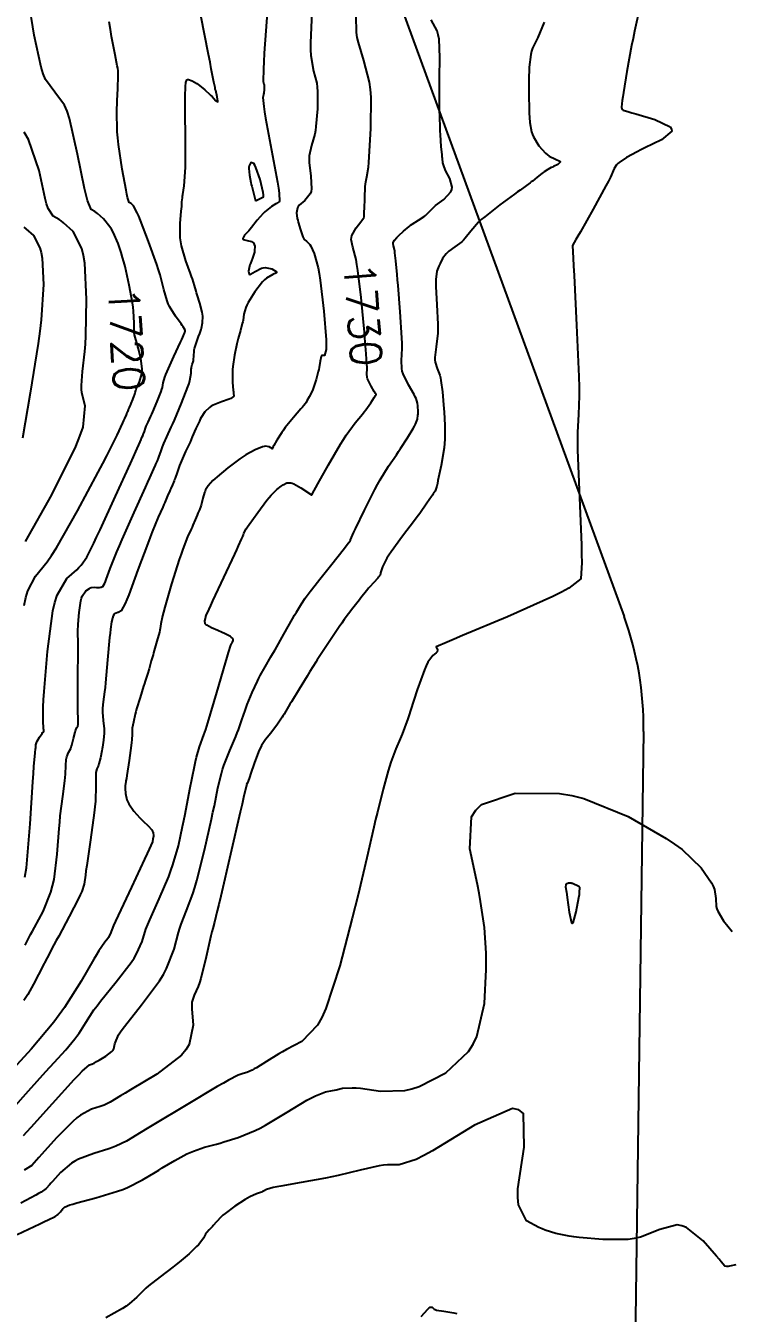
# Model space of a CAD drawing. Header units: metres. Extents: x 837117 to 838479, y 1189012 to 1191015.
# Drawn here: x 838092.2 to 838179.8, y 1190667.3 to 1190827.3 of the extents above; entities that cross this region are included whole.
import ezdxf

# ---------------------------------------------------------------- set-up
doc = ezdxf.new("R2010")
doc.units = ezdxf.units.M
doc.header["$LTSCALE"] = 0.3
for name, color, linetype in [('COTAS 10', 1, 'Continuous'), ('COTAS INT', 252, 'Continuous'), ('VIA1', 50, 'Continuous')]:
    doc.layers.add(name, color=color, linetype=linetype)
doc.styles.get("Standard").update_dxf_attribs({"font": 'simplex.shx'})

msp = doc.modelspace()

# ---------------------------------------------------------------- linework, layer by layer
at = {"layer": 'COTAS 10'}
for points in [[(838092, 1190755.25), (838092.21, 1190756.24), (838092.44, 1190757.09), (838093.4, 1190758.91), (838094.86, 1190760.67), (838095.4, 1190761.48), (838095.99, 1190762.43), (838098.62, 1190767.02), (838101.2, 1190771.8), (838101.77, 1190772.88), (838102.27, 1190773.84), (838103.55, 1190776.42), (838104.24, 1190777.95), (838104.38, 1190778.25), (838104.49, 1190778.5), (838104.69, 1190778.95), (838104.74, 1190779.06), (838104.75, 1190779.08), (838104.76, 1190779.11), (838104.79, 1190779.18), (838104.83, 1190779.26), (838104.84, 1190779.29), (838104.85, 1190779.32), (838104.89, 1190779.44), (838104.94, 1190779.58), (838104.96, 1190779.63), (838104.98, 1190779.68), (838105.07, 1190779.87), (838105.19, 1190780.14), (838105.23, 1190780.24), (838105.28, 1190780.35), (838105.48, 1190780.83), (838105.66, 1190781.3), (838105.7, 1190781.4), (838105.73, 1190781.49), (838105.76, 1190781.7), (838105.84, 1190781.98), (838105.9, 1190782.11), (838105.96, 1190782.27), (838106.31, 1190783.03), (838106.6, 1190784.04), (838106.63, 1190784.35), (838106.63, 1190784.67), (838106.47, 1190785.95), (838106.19, 1190787.13), (838106.12, 1190787.4), (838106.05, 1190787.64), (838105.84, 1190788.28), (838105.69, 1190788.89), (838105.67, 1190789.11), (838105.65, 1190789.35), (838105.64, 1190790.39), (838105.56, 1190791.82), (838105.51, 1190792.31), (838105.43, 1190792.84), (838105.04, 1190795.06), (838104.52, 1190797.36), (838104.37, 1190797.94), (838104.22, 1190798.49), (838104.02, 1190799.11), (838103.66, 1190800.23), (838103.03, 1190801.65), (838102.83, 1190801.99), (838102.63, 1190802.31), (838101.84, 1190803.28), (838101.09, 1190803.97), (838100.92, 1190804.1), (838100.76, 1190804.22), (838100.31, 1190804.46), (838099.84, 1190805.57), (838099.67, 1190806.24), (838099.48, 1190807.07), (838098.63, 1190811.34), (838097.61, 1190815.75), (838097.31, 1190816.65), (838097, 1190817.42), (838095.81, 1190819.05), (838094.65, 1190820.59), (838094.36, 1190821.29), (838094.09, 1190822.12), (838093.22, 1190826.11), (838092.52, 1190830.56)], [(838090.59, 1190692.77), (838092.54, 1190694.93), (838094.7, 1190697.34), (838095.7, 1190698.45), (838097.15, 1190700.05), (838098.27, 1190701.39), (838098.54, 1190701.75), (838098.81, 1190702.12), (838099.63, 1190703.42), (838100.66, 1190704.99), (838101.04, 1190705.52), (838101.48, 1190706.09), (838103.42, 1190708.49), (838105.27, 1190710.88), (838105.65, 1190711.44), (838105.96, 1190711.96), (838106.63, 1190713.48), (838107.12, 1190715.04), (838107.33, 1190715.6), (838107.58, 1190716.2), (838108.74, 1190718.8), (838109.94, 1190721.59), (838110.22, 1190722.32), (838110.46, 1190723.02), (838111.14, 1190725.37), (838111.67, 1190727.79), (838111.83, 1190728.54), (838111.98, 1190729.33), (838112.57, 1190732.44), (838113.13, 1190735.26), (838113.26, 1190735.87), (838113.39, 1190736.4), (838113.78, 1190737.67), (838114.32, 1190739.18), (838114.54, 1190739.86), (838114.78, 1190740.65), (838115.92, 1190744.45), (838117, 1190748.12), (838117.21, 1190748.82), (838117.37, 1190749.39), (838117.65, 1190750.31), (838117.67, 1190750.35), (838117.67, 1190750.37), (838117.68, 1190750.38), (838117.7, 1190750.41), (838117.73, 1190750.47), (838117.75, 1190750.5), (838117.77, 1190750.54), (838117.87, 1190750.71), (838117.94, 1190750.9), (838117.95, 1190750.95), (838117.95, 1190751), (838117.9, 1190751.16), (838117.71, 1190751.33), (838117.63, 1190751.38), (838117.52, 1190751.44), (838117.03, 1190751.69), (838116.4, 1190751.98), (838116.21, 1190752.06), (838116.02, 1190752.14), (838115.27, 1190752.46), (838114.66, 1190752.79), (838114.56, 1190752.88), (838114.48, 1190752.98), (838114.41, 1190753.34), (838114.5, 1190753.64), (838114.52, 1190753.7), (838114.53, 1190753.75), (838114.55, 1190753.83), (838114.56, 1190753.86), (838114.56, 1190753.88), (838114.57, 1190753.9), (838114.6, 1190754), (838114.96, 1190754.79), (838115.17, 1190755.25), (838115.43, 1190755.81), (838116.78, 1190758.71), (838118.14, 1190761.61), (838118.4, 1190762.18), (838118.62, 1190762.65), (838119, 1190763.49), (838119.07, 1190763.64), (838119.08, 1190763.68), (838119.1, 1190763.72), (838119.15, 1190763.83), (838119.19, 1190763.96), (838119.21, 1190764), (838119.22, 1190764.05), (838119.27, 1190764.24), (838119.56, 1190764.76), (838119.73, 1190765.02), (838119.93, 1190765.32), (838120.99, 1190766.8), (838122.14, 1190768.33), (838122.41, 1190768.66), (838122.66, 1190768.95), (838123.37, 1190769.67), (838123.91, 1190770.08), (838124.04, 1190770.17), (838124.17, 1190770.25), (838124.59, 1190770.49), (838125.1, 1190770.5), (838125.28, 1190770.44), (838125.48, 1190770.36), (838126.36, 1190769.87), (838127.67, 1190769), (838127.69, 1190768.99), (838127.69, 1190768.99), (838127.7, 1190768.98), (838128.02, 1190769.55), (838128.22, 1190769.91), (838128.47, 1190770.36), (838129.77, 1190772.71), (838131.26, 1190775.29), (838131.63, 1190775.88), (838131.99, 1190776.42), (838133.1, 1190777.93), (838134, 1190779.03), (838134.22, 1190779.31), (838134.42, 1190779.57), (838135.03, 1190780.44), (838135.44, 1190781.08), (838135.52, 1190781.2), (838135.58, 1190781.3), (838135.69, 1190781.46), (838135.59, 1190781.62), (838135.53, 1190781.72), (838135.46, 1190781.85), (838135.07, 1190782.51), (838134.69, 1190783.24), (838134.63, 1190783.41), (838134.58, 1190783.57), (838134.54, 1190784.03), (838134.58, 1190784.64), (838134.57, 1190784.89), (838134.56, 1190785.18), (838134.48, 1190786.5), (838134.3, 1190788.52), (838134.24, 1190789.25), (838134.16, 1190790.05), (838133.83, 1190793.53), (838133.43, 1190796.89), (838133.32, 1190797.61), (838133.21, 1190798.24), (838132.8, 1190799.77), (838132.61, 1190800.71), (838132.64, 1190800.97), (838132.7, 1190801.23), (838133.21, 1190802.18), (838133.22, 1190802.18), (838133.81, 1190802.94), (838133.93, 1190803.09), (838134.02, 1190803.21), (838134.18, 1190803.42), (838134.2, 1190803.46), (838134.21, 1190803.48), (838134.21, 1190803.5), (838134.22, 1190803.6), (838134.23, 1190804.02), (838134.23, 1190804.25), (838134.24, 1190804.52), (838134.28, 1190805.88), (838134.35, 1190807.29), (838134.38, 1190807.6), (838134.41, 1190807.87), (838134.55, 1190808.53), (838134.73, 1190809.7), (838134.78, 1190810.29), (838134.84, 1190811), (838135.06, 1190814.53), (838135.07, 1190818.43), (838134.99, 1190819.37), (838134.88, 1190820.26), (838134.19, 1190822.96), (838133.49, 1190825.22), (838133.36, 1190825.83), (838133.28, 1190826.43), (838133.22, 1190828.53)], [(838160.85, 1190720.33), (838160.09, 1190720.69), (838160, 1190720.71), (838159.91, 1190720.73), (838159.57, 1190720.73), (838159.31, 1190720.64), (838159.27, 1190720.6), (838159.24, 1190720.55), (838159.23, 1190720.31), (838159.33, 1190719.64), (838159.38, 1190719.33), (838159.43, 1190718.96), (838159.66, 1190717.14), (838159.96, 1190715.81), (838160.05, 1190715.75), (838160.15, 1190715.82), (838160.55, 1190717.17), (838160.88, 1190718.98), (838160.94, 1190719.33), (838160.97, 1190719.63), (838160.98, 1190720.16), (838160.85, 1190720.33)], [(838180.37, 1190673.33), (838179.56, 1190673.15), (838179.4, 1190673.12), (838179.26, 1190673.11), (838179, 1190673.15), (838178.54, 1190673.7), (838178.28, 1190674.01), (838177.96, 1190674.39), (838176.31, 1190676.32), (838174.25, 1190677.98), (838173.67, 1190678.18), (838173.09, 1190678.28), (838170.93, 1190677.72), (838168.51, 1190676.75), (838167.76, 1190676.59), (838166.98, 1190676.48), (838163.85, 1190676.46), (838160.92, 1190676.74), (838160.25, 1190676.82), (838159.65, 1190676.9), (838158, 1190677.2), (838156.7, 1190677.64), (838156.31, 1190677.8), (838155.92, 1190677.98), (838154.39, 1190678.8), (838153.38, 1190680.77), (838153.3, 1190681.68), (838153.31, 1190682.75), (838154.1, 1190687.93), (838153.99, 1190692.12), (838153.43, 1190692.58), (838152.65, 1190692.73), (838147.93, 1190690.69), (838142.71, 1190687.48), (838141.62, 1190686.89), (838140.68, 1190686.41), (838138.55, 1190685.77), (838137.12, 1190685.77), (838136.62, 1190685.71), (838136.07, 1190685.63), (838133.72, 1190685.1), (838130.98, 1190684.43), (838130.19, 1190684.26), (838129.39, 1190684.1), (838126.4, 1190683.55), (838123.86, 1190683.11), (838123.35, 1190683.01), (838122.93, 1190682.92), (838122.1, 1190682.68), (838121.73, 1190682.49), (838121.6, 1190682.43), (838121.46, 1190682.37), (838120.84, 1190682.16), (838120, 1190681.78), (838119.72, 1190681.62), (838119.42, 1190681.44), (838118.16, 1190680.6), (838116.95, 1190679.69), (838116.68, 1190679.48), (838116.45, 1190679.28), (838115.86, 1190678.67), (838115.48, 1190678.2), (838115.38, 1190678.09), (838115.28, 1190677.99), (838114.97, 1190677.67), (838114.67, 1190677.35), (838114.59, 1190677.24), (838114.51, 1190677.13), (838114.24, 1190676.64), (838113.8, 1190676.01), (838113.62, 1190675.8), (838113.41, 1190675.59), (838112.46, 1190674.69), (838111.23, 1190673.65), (838110.85, 1190673.35), (838110.46, 1190673.03), (838108.9, 1190671.84), (838107.43, 1190670.7), (838107.1, 1190670.41), (838106.8, 1190670.15), (838105.98, 1190669.31), (838105.02, 1190668.46), (838104.64, 1190668.19), (838104.19, 1190667.9), (838102.14, 1190666.73)]]:
    msp.add_lwpolyline(points, dxfattribs=at)
at = {"layer": 'COTAS INT'}
for points in [[(838168.49, 1190829.77), (838167.78, 1190826.59), (838167.6, 1190825.71), (838167.42, 1190824.82), (838166.85, 1190821.61), (838166.42, 1190818.97), (838166.33, 1190818.44), (838166.27, 1190818), (838166.16, 1190817.18), (838166.19, 1190816.97), (838166.21, 1190816.93), (838166.24, 1190816.89), (838166.37, 1190816.79), (838167.07, 1190816.57), (838167.46, 1190816.46), (838167.93, 1190816.32), (838170.32, 1190815.62), (838172.23, 1190814.72), (838172.39, 1190814.45), (838172.4, 1190814.17), (838171.12, 1190813.12), (838169.06, 1190812.1), (838168.57, 1190811.86), (838168.12, 1190811.62), (838166.78, 1190810.9), (838165.88, 1190810.31), (838165.7, 1190810.16), (838165.55, 1190810.01), (838165.26, 1190809.53), (838164.81, 1190808.49), (838164.55, 1190807.99), (838164.24, 1190807.4), (838162.64, 1190804.51), (838161.06, 1190801.69), (838160.75, 1190801.15), (838160.51, 1190800.71), (838160.1, 1190799.96), (838160.17, 1190798.4), (838160.22, 1190797.44), (838160.28, 1190796.25), (838160.6, 1190790.06), (838160.88, 1190783.69), (838160.92, 1190782.39), (838160.93, 1190781.29), (838160.82, 1190778.98), (838160.7, 1190776.78), (838160.7, 1190775.75), (838160.72, 1190774.54), (838160.95, 1190768.64), (838161.19, 1190762.78), (838161.21, 1190761.59), (838161.23, 1190760.6), (838161.13, 1190758.58), (838159.61, 1190757.39), (838158.72, 1190756.91), (838157.63, 1190756.36), (838152.01, 1190753.86), (838146.43, 1190751.51), (838145.37, 1190751.06), (838144.51, 1190750.69), (838143.16, 1190750.11), (838143.17, 1190750.1), (838143.17, 1190750.09), (838143.17, 1190750.09), (838143.17, 1190750.07), (838143.2, 1190750.01), (838143.21, 1190749.98), (838143.23, 1190749.94), (838143.31, 1190749.76), (838143.29, 1190749.51), (838143.24, 1190749.44), (838143.17, 1190749.36), (838142.75, 1190749.05), (838142.12, 1190748.19), (838141.92, 1190747.77), (838141.7, 1190747.26), (838140.81, 1190744.77), (838139.97, 1190742.2), (838139.79, 1190741.66), (838139.63, 1190741.18), (838139.24, 1190740.06), (838138.93, 1190739.26), (838138.82, 1190738.98), (838138.69, 1190738.68), (838138.16, 1190737.42), (838137.54, 1190735.79), (838137.37, 1190735.26), (838137.19, 1190734.7), (838136.56, 1190732.41), (838135.86, 1190729.57), (838135.64, 1190728.67), (838135.42, 1190727.72), (838134.54, 1190723.88), (838133.46, 1190719.28), (838133.11, 1190717.86), (838132.73, 1190716.38), (838131.2, 1190710.46), (838129.45, 1190705.16), (838128.94, 1190704.06), (838128.43, 1190703.12), (838126.48, 1190701.06), (838124.58, 1190700.07), (838124.09, 1190699.8), (838123.63, 1190699.53), (838122.08, 1190698.59), (838120.84, 1190697.82), (838120.56, 1190697.66), (838120.31, 1190697.52), (838119.63, 1190697.22), (838119.17, 1190697.08), (838119.06, 1190697.04), (838118.94, 1190697.01), (838118.56, 1190696.9), (838117.36, 1190696.28), (838116.73, 1190695.91), (838115.96, 1190695.47), (838112.11, 1190693.18), (838108.11, 1190690.78), (838107.26, 1190690.26), (838106.5, 1190689.81), (838104.69, 1190688.71), (838103.38, 1190688.06), (838102.96, 1190687.89), (838102.51, 1190687.72), (838100.63, 1190687.16), (838098.75, 1190686.47), (838098.29, 1190686.22), (838097.85, 1190685.96), (838096.5, 1190684.79), (838095.51, 1190683.69), (838095.3, 1190683.46), (838095.12, 1190683.26), (838094.71, 1190682.79), (838094.1, 1190682.36), (838093.79, 1190682.18), (838093.43, 1190681.98), (838091.59, 1190681)], [(838122.19, 1190829.42), (838121.81, 1190823.88), (838121.74, 1190822.79), (838121.7, 1190821.91), (838121.69, 1190820.35), (838121.77, 1190820.03), (838121.78, 1190819.93), (838121.79, 1190819.81), (838121.79, 1190819.35), (838121.75, 1190818.89), (838121.73, 1190818.78), (838121.72, 1190818.68), (838121.64, 1190818.38), (838121.74, 1190817.23), (838121.85, 1190816.58), (838121.98, 1190815.8), (838122.72, 1190811.81), (838123.44, 1190807.86), (838123.57, 1190807.09), (838123.66, 1190806.47), (838123.71, 1190805.43), (838123.46, 1190805.27), (838123.36, 1190805.21), (838123.24, 1190805.15), (838122.72, 1190804.83), (838122.07, 1190804.34), (838121.88, 1190804.17), (838121.68, 1190803.97), (838120.94, 1190803.11), (838120.23, 1190802.23), (838120.05, 1190802.02), (838119.89, 1190801.82), (838119.37, 1190801.25), (838119.13, 1190800.85), (838119.15, 1190800.78), (838119.2, 1190800.71), (838119.67, 1190800.59), (838120.24, 1190800.46), (838120.35, 1190800.39), (838120.45, 1190800.3), (838120.63, 1190799.88), (838120.61, 1190799.33), (838120.59, 1190799.17), (838120.55, 1190799.01), (838120.33, 1190798.39), (838120.08, 1190797.75), (838120.02, 1190797.58), (838119.98, 1190797.41), (838119.85, 1190796.79), (838119.93, 1190796.41), (838120.01, 1190796.39), (838120.11, 1190796.4), (838120.68, 1190796.75), (838121.45, 1190797.16), (838121.67, 1190797.21), (838121.9, 1190797.23), (838122.75, 1190797.06), (838123.3, 1190796.75), (838123.34, 1190796.67), (838123.33, 1190796.6), (838122.89, 1190796.38), (838122.07, 1190795.94), (838121.83, 1190795.72), (838121.58, 1190795.47), (838120.62, 1190794.23), (838119.8, 1190792.89), (838119.64, 1190792.57), (838119.51, 1190792.28), (838119.27, 1190791.44), (838119.17, 1190790.71), (838119.13, 1190790.49), (838119.08, 1190790.27), (838118.86, 1190789.42), (838118.58, 1190788.41), (838118.5, 1190788.09), (838118.42, 1190787.75), (838118.13, 1190786.37), (838117.9, 1190784.94), (838117.87, 1190784.56), (838117.85, 1190784.2), (838117.87, 1190782.97), (838117.96, 1190782), (838117.97, 1190781.8), (838117.99, 1190781.63), (838118.02, 1190781.26), (838117.79, 1190781.05), (838117.65, 1190780.98), (838117.46, 1190780.9), (838116.51, 1190780.56), (838115.47, 1190780.14), (838115.23, 1190780.01), (838115.01, 1190779.87), (838114.42, 1190779.3), (838113.98, 1190778.61), (838113.86, 1190778.39), (838113.75, 1190778.16), (838113.32, 1190777.24), (838112.87, 1190776.19), (838112.73, 1190775.88), (838112.59, 1190775.56), (838112.04, 1190774.37), (838111.52, 1190773.21), (838111.4, 1190772.92), (838111.29, 1190772.65), (838110.97, 1190771.77), (838110.73, 1190771.06), (838110.67, 1190770.89), (838110.61, 1190770.73), (838110.41, 1190770.24), (838110.19, 1190769.79), (838110.13, 1190769.64), (838110.06, 1190769.49), (838109.81, 1190768.86), (838109.46, 1190768.05), (838109.34, 1190767.78), (838109.21, 1190767.48), (838108.65, 1190766.24), (838107.88, 1190764.4), (838107.62, 1190763.72), (838107.33, 1190762.97), (838106.12, 1190759.67), (838104.97, 1190756.59), (838104.73, 1190755.99), (838104.52, 1190755.49), (838104.02, 1190754.59), (838103.75, 1190754.43), (838103.68, 1190754.39), (838103.62, 1190754.37), (838103.41, 1190754.31), (838103.24, 1190754.25), (838103.2, 1190754.21), (838103.17, 1190754.17), (838103.05, 1190753.95), (838102.96, 1190753.68), (838102.93, 1190753.6), (838102.91, 1190753.51), (838102.82, 1190753.21), (838102.71, 1190752.29), (838102.66, 1190751.82), (838102.6, 1190751.26), (838102.35, 1190748.49), (838102.09, 1190745.64), (838102.03, 1190745.04), (838101.98, 1190744.51), (838101.81, 1190743.28), (838101.72, 1190742.5), (838101.72, 1190742.26), (838101.73, 1190742), (838101.82, 1190740.98), (838101.92, 1190739.93), (838101.93, 1190739.66), (838101.93, 1190739.4), (838101.86, 1190738.5), (838101.72, 1190737.66), (838101.68, 1190737.42), (838101.63, 1190737.18), (838101.45, 1190736.32), (838101.27, 1190735.59), (838101.22, 1190735.43), (838101.17, 1190735.29), (838101.01, 1190734.94), (838100.91, 1190734.48), (838100.89, 1190734.27), (838100.88, 1190734.02), (838100.91, 1190732.83), (838100.84, 1190730.93), (838100.78, 1190730.24), (838100.7, 1190729.48), (838100.24, 1190726.12), (838099.76, 1190722.95), (838099.66, 1190722.3), (838099.59, 1190721.76), (838099.45, 1190720.62), (838099.14, 1190719.71), (838098.96, 1190719.3), (838098.74, 1190718.83), (838097.57, 1190716.59), (838096.28, 1190714.18), (838095.97, 1190713.61), (838095.68, 1190713.07), (838094.83, 1190711.46), (838094.14, 1190710.14), (838093.96, 1190709.78), (838093.78, 1190709.42), (838093.17, 1190708.18), (838092.46, 1190706.92), (838092.21, 1190706.55), (838091.94, 1190706.18)], [(838127.7, 1190828.97), (838127.54, 1190825.15), (838127.55, 1190824.31), (838127.59, 1190823.57), (838127.94, 1190821.66), (838128.33, 1190820.14), (838128.39, 1190819.65), (838128.43, 1190819.12), (838128.43, 1190816.94), (838128.23, 1190814.78), (838128.16, 1190814.27), (838128.07, 1190813.8), (838127.69, 1190812.39), (838127.4, 1190811.1), (838127.38, 1190810.7), (838127.38, 1190810.28), (838127.57, 1190808.6), (838127.68, 1190807.04), (838127.62, 1190806.69), (838127.52, 1190806.38), (838126.86, 1190805.57), (838126.15, 1190804.99), (838126.02, 1190804.82), (838125.92, 1190804.66), (838125.8, 1190804.05), (838125.91, 1190803.34), (838125.96, 1190803.11), (838126.02, 1190802.87), (838126.29, 1190801.91), (838126.59, 1190801.05), (838126.68, 1190800.88), (838126.76, 1190800.74), (838127.04, 1190800.5), (838127.36, 1190800.23), (838127.46, 1190800.09), (838127.57, 1190799.91), (838128.02, 1190799), (838128.5, 1190797.22), (838128.63, 1190796.5), (838128.76, 1190795.67), (838129.21, 1190791.84), (838129.49, 1190788.27), (838129.51, 1190787.6), (838129.51, 1190787.07), (838129.29, 1190786.33), (838128.98, 1190786.33), (838128.91, 1190786.26), (838128.86, 1190786.17), (838128.74, 1190785.61), (838128.63, 1190784.81), (838128.58, 1190784.56), (838128.52, 1190784.31), (838128.25, 1190783.31), (838127.92, 1190782.33), (838127.83, 1190782.09), (838127.74, 1190781.86), (838127.39, 1190781.16), (838127.09, 1190780.66), (838127.04, 1190780.56), (838126.99, 1190780.48), (838126.92, 1190780.35), (838126.68, 1190780.07), (838126.54, 1190779.9), (838126.36, 1190779.69), (838125.44, 1190778.6), (838124.42, 1190777.35), (838124.19, 1190777.04), (838123.98, 1190776.74), (838123.38, 1190775.8), (838123, 1190775.12), (838122.93, 1190774.99), (838122.87, 1190774.89), (838122.78, 1190774.72), (838122.72, 1190774.76), (838122.69, 1190774.79), (838122.64, 1190774.82), (838122.41, 1190774.97), (838121.96, 1190775.03), (838121.78, 1190775), (838121.58, 1190774.95), (838120.67, 1190774.6), (838119.5, 1190773.96), (838119.14, 1190773.73), (838118.77, 1190773.47), (838117.28, 1190772.35), (838115.94, 1190771.24), (838115.65, 1190770.98), (838115.41, 1190770.76), (838114.83, 1190770.13), (838114.52, 1190769.61), (838114.45, 1190769.45), (838114.38, 1190769.27), (838114.18, 1190768.57), (838114, 1190767.89), (838113.96, 1190767.73), (838113.91, 1190767.58), (838113.75, 1190767.13), (838113.57, 1190766.72), (838113.52, 1190766.59), (838113.46, 1190766.46), (838113.24, 1190765.9), (838112.94, 1190765.21), (838112.84, 1190764.99), (838112.74, 1190764.75), (838112.29, 1190763.78), (838111.68, 1190762.23), (838111.47, 1190761.63), (838111.25, 1190760.96), (838110.3, 1190757.93), (838109.45, 1190755.03), (838109.28, 1190754.44), (838109.16, 1190753.95), (838108.96, 1190752.96), (838108.89, 1190752.41), (838108.85, 1190752.19), (838108.79, 1190751.95), (838108.48, 1190750.82), (838108.14, 1190749.65), (838108.06, 1190749.38), (838107.99, 1190749.12), (838107.78, 1190748.36), (838107.61, 1190747.73), (838107.56, 1190747.55), (838107.51, 1190747.37), (838107.3, 1190746.7), (838107.02, 1190745.85), (838106.93, 1190745.55), (838106.83, 1190745.23), (838106.39, 1190743.83), (838105.96, 1190742.4), (838105.87, 1190742.05), (838105.78, 1190741.73), (838105.55, 1190740.74), (838105.42, 1190740), (838105.4, 1190739.83), (838105.39, 1190739.68), (838105.39, 1190739.26), (838105.36, 1190738.57), (838105.32, 1190738.24), (838105.28, 1190737.85), (838105.01, 1190735.97), (838104.73, 1190734.13), (838104.68, 1190733.77), (838104.63, 1190733.48), (838104.56, 1190733), (838104.55, 1190732.95), (838104.54, 1190732.93), (838104.53, 1190732.91), (838104.53, 1190732.75), (838104.53, 1190732.65), (838104.54, 1190732.53), (838104.57, 1190731.9), (838104.75, 1190731.09), (838104.85, 1190730.85), (838104.98, 1190730.61), (838105.62, 1190729.71), (838106.37, 1190728.86), (838106.57, 1190728.66), (838106.76, 1190728.46), (838107.39, 1190727.87), (838107.86, 1190727.37), (838107.94, 1190727.23), (838108, 1190727.09), (838108.05, 1190726.6), (838107.97, 1190726.2), (838107.96, 1190726.11), (838107.94, 1190726.04), (838107.91, 1190725.88), (838107.5, 1190724.97), (838107.25, 1190724.42), (838106.93, 1190723.75), (838105.3, 1190720.26), (838103.66, 1190716.73), (838103.34, 1190716.04), (838103.09, 1190715.47), (838102.65, 1190714.42), (838102.51, 1190714.11), (838102.45, 1190714.01), (838102.37, 1190713.89), (838101.99, 1190713.41), (838101.27, 1190712.33), (838100.97, 1190711.85), (838100.64, 1190711.29), (838099.07, 1190708.57), (838097.01, 1190705.31), (838096.35, 1190704.39), (838095.66, 1190703.48), (838092.86, 1190700.13), (838089.32, 1190696.21)], [(838091.9, 1190689.38), (838092.33, 1190689.85), (838092.84, 1190690.43), (838095.51, 1190693.39), (838098.22, 1190696.35), (838098.76, 1190696.92), (838099.21, 1190697.38), (838100.09, 1190698.16), (838100.36, 1190698.24), (838100.42, 1190698.26), (838100.49, 1190698.29), (838100.67, 1190698.38), (838100.99, 1190698.57), (838101.14, 1190698.66), (838101.31, 1190698.76), (838102.12, 1190699.25), (838102.89, 1190699.84), (838103.03, 1190700.01), (838103.14, 1190700.17), (838103.26, 1190700.77), (838103.71, 1190701.89), (838104.03, 1190702.38), (838104.43, 1190702.94), (838106.56, 1190705.63), (838108.81, 1190708.63), (838109.28, 1190709.39), (838109.68, 1190710.13), (838110.61, 1190712.54), (838111.15, 1190714.62), (838111.32, 1190715.16), (838111.49, 1190715.67), (838112.17, 1190717.35), (838112.95, 1190719.44), (838113.19, 1190720.22), (838113.43, 1190721.07), (838114.38, 1190724.86), (838115.25, 1190728.68), (838115.44, 1190729.55), (838115.61, 1190730.35), (838116.06, 1190732.59), (838116.48, 1190734.36), (838116.63, 1190734.86), (838116.8, 1190735.36), (838117.55, 1190737.24), (838118.29, 1190738.99), (838118.46, 1190739.41), (838118.62, 1190739.81), (838119.04, 1190741.05), (838119.42, 1190742.22), (838119.55, 1190742.58), (838119.69, 1190742.95), (838120.29, 1190744.42), (838120.95, 1190745.86), (838121.13, 1190746.22), (838121.3, 1190746.56), (838121.92, 1190747.64), (838122.64, 1190748.85), (838122.88, 1190749.27), (838123.14, 1190749.73), (838124.24, 1190751.69), (838125.31, 1190753.6), (838125.56, 1190754.03), (838125.79, 1190754.42), (838126.43, 1190755.47), (838126.9, 1190756.16), (838127.02, 1190756.33), (838127.13, 1190756.49), (838127.51, 1190757), (838128.13, 1190757.78), (838128.4, 1190758.13), (838128.71, 1190758.52), (838130.19, 1190760.39), (838131.61, 1190762.18), (838131.89, 1190762.53), (838132.11, 1190762.81), (838132.49, 1190763.28), (838132.52, 1190763.32), (838132.52, 1190763.33), (838132.52, 1190763.34), (838132.52, 1190763.39), (838132.78, 1190763.98), (838132.94, 1190764.34), (838133.15, 1190764.78), (838134.24, 1190767.08), (838135.53, 1190769.66), (838135.87, 1190770.28), (838136.19, 1190770.85), (838137.25, 1190772.57), (838138.22, 1190773.99), (838138.47, 1190774.37), (838138.73, 1190774.75), (838139.6, 1190776.1), (838140.31, 1190777.25), (838140.45, 1190777.52), (838140.57, 1190777.76), (838140.82, 1190778.42), (838140.89, 1190778.89), (838140.9, 1190779.01), (838140.91, 1190779.12), (838140.91, 1190779.5), (838140.89, 1190779.85), (838140.88, 1190779.94), (838140.88, 1190780.04), (838140.85, 1190780.39), (838140.66, 1190780.95), (838140.55, 1190781.18), (838140.41, 1190781.45), (838139.72, 1190782.68), (838139.06, 1190784.02), (838138.95, 1190784.35), (838138.87, 1190784.68), (838138.85, 1190785.7), (838138.93, 1190787.19), (838138.92, 1190787.8), (838138.9, 1190788.49), (838138.69, 1190791.72), (838138.43, 1190795), (838138.37, 1190795.73), (838138.31, 1190796.38), (838138.16, 1190798.07), (838138.04, 1190799.07), (838138.01, 1190799.29), (838137.97, 1190799.48), (838137.85, 1190799.93), (838137.8, 1190800.21), (838137.81, 1190800.29), (838137.82, 1190800.37), (838137.98, 1190800.65), (838138.28, 1190800.99), (838138.4, 1190801.11), (838138.52, 1190801.23), (838139.1, 1190801.76), (838139.78, 1190802.33), (838139.98, 1190802.49), (838140.19, 1190802.63), (838140.98, 1190803.14), (838141.68, 1190803.6), (838141.83, 1190803.71), (838141.96, 1190803.82), (838142.29, 1190804.17), (838142.69, 1190804.59), (838142.88, 1190804.75), (838143.09, 1190804.93), (838144.12, 1190805.71), (838144.98, 1190806.65), (838145.09, 1190806.93), (838145.14, 1190807.21), (838144.86, 1190808.31), (838144.33, 1190809.31), (838144.22, 1190809.54), (838144.14, 1190809.74), (838143.98, 1190810.26), (838143.92, 1190810.8), (838143.91, 1190811.01), (838143.88, 1190811.25), (838143.79, 1190812.3), (838143.69, 1190813.75), (838143.67, 1190814.23), (838143.64, 1190814.75), (838143.57, 1190816.93), (838143.55, 1190819.37), (838143.55, 1190820.06), (838143.56, 1190820.76), (838143.62, 1190823.32), (838143.51, 1190825.62), (838143.4, 1190826.15), (838143.27, 1190826.64), (838142.52, 1190828)], [(838156.56, 1190827.72), (838155.76, 1190825.82), (838155.12, 1190824.51), (838154.99, 1190824.12), (838154.89, 1190823.72), (838154.69, 1190822.13), (838154.65, 1190820.54), (838154.64, 1190820.13), (838154.64, 1190819.73), (838154.65, 1190818.4), (838154.69, 1190817.16), (838154.7, 1190816.82), (838154.71, 1190816.48), (838154.77, 1190815.28), (838154.99, 1190814.11), (838155.1, 1190813.79), (838155.24, 1190813.48), (838155.92, 1190812.37), (838156.75, 1190811.45), (838156.97, 1190811.25), (838157.19, 1190811.08), (838157.98, 1190810.69), (838158.49, 1190810.46), (838158.54, 1190810.39), (838158.55, 1190810.32), (838158.25, 1190810.06), (838157.72, 1190809.8), (838157.58, 1190809.73), (838157.45, 1190809.66), (838157.01, 1190809.42), (838156.56, 1190809.13), (838156.42, 1190809.03), (838156.28, 1190808.92), (838155.7, 1190808.46), (838155.12, 1190807.99), (838154.97, 1190807.87), (838154.83, 1190807.76), (838154.37, 1190807.42), (838153.6, 1190806.87), (838153.27, 1190806.63), (838152.88, 1190806.35), (838151.05, 1190805.02), (838149.18, 1190803.56), (838148.76, 1190803.2), (838148.4, 1190802.86), (838147.45, 1190801.76), (838146.76, 1190800.87), (838146.55, 1190800.65), (838146.33, 1190800.45), (838145.49, 1190799.83), (838144.71, 1190799.28), (838144.54, 1190799.12), (838144.38, 1190798.96), (838143.94, 1190798.36), (838143.63, 1190797.74), (838143.56, 1190797.57), (838143.48, 1190797.4), (838143.25, 1190796.78), (838143.12, 1190795.77), (838143.11, 1190795.35), (838143.12, 1190794.87), (838143.24, 1190792.62), (838143.36, 1190790.21), (838143.35, 1190789.62), (838143.34, 1190789.07), (838143.15, 1190787.37), (838143, 1190786.06), (838143, 1190785.76), (838143.03, 1190785.48), (838143.28, 1190784.68), (838143.61, 1190783.85), (838143.69, 1190783.55), (838143.75, 1190783.22), (838143.93, 1190781.8), (838144.06, 1190780.18), (838144.09, 1190779.73), (838144.13, 1190779.29), (838144.23, 1190777.67), (838144.23, 1190775.93), (838144.19, 1190775.39), (838144.13, 1190774.84), (838143.78, 1190772.66), (838143.38, 1190770.77), (838143.3, 1190770.39), (838143.22, 1190770.08), (838143.03, 1190769.47), (838142.8, 1190769.12), (838142.7, 1190768.97), (838142.58, 1190768.79), (838141.99, 1190767.95), (838141.11, 1190766.7), (838140.79, 1190766.28), (838140.45, 1190765.81), (838138.96, 1190763.85), (838137.56, 1190761.93), (838137.27, 1190761.5), (838137.03, 1190761.11), (838136.49, 1190760.06), (838136.29, 1190759.42), (838136.25, 1190759.3), (838136.22, 1190759.2), (838136.18, 1190759.01), (838136.07, 1190758.85), (838136, 1190758.76), (838135.91, 1190758.66), (838135.42, 1190758.12), (838134.89, 1190757.52), (838134.76, 1190757.39), (838134.65, 1190757.26), (838134.34, 1190756.88), (838133.95, 1190756.39), (838133.8, 1190756.2), (838133.62, 1190755.97), (838132.79, 1190754.92), (838131.74, 1190753.51), (838131.42, 1190753.06), (838131.09, 1190752.58), (838129.77, 1190750.63), (838128.62, 1190748.87), (838128.39, 1190748.51), (838128.2, 1190748.22), (838127.82, 1190747.61), (838127.48, 1190747.05), (838127.32, 1190746.77), (838127.12, 1190746.45), (838126.14, 1190744.87), (838125.17, 1190743.29), (838124.97, 1190742.97), (838124.81, 1190742.7), (838124.5, 1190742.14), (838124.27, 1190741.75), (838124.17, 1190741.58), (838124.04, 1190741.39), (838123.43, 1190740.5), (838122.76, 1190739.57), (838122.59, 1190739.35), (838122.43, 1190739.15), (838121.94, 1190738.58), (838121.46, 1190737.87), (838121.32, 1190737.58), (838121.18, 1190737.26), (838120.61, 1190735.75), (838120.11, 1190734.3), (838120.01, 1190734), (838119.92, 1190733.75), (838119.71, 1190733.21), (838119.62, 1190733), (838119.61, 1190732.95), (838119.59, 1190732.9), (838119.55, 1190732.75), (838119.24, 1190731.38), (838119.05, 1190730.56), (838118.82, 1190729.56), (838117.61, 1190724.34), (838116.4, 1190719.12), (838116.16, 1190718.11), (838115.96, 1190717.29), (838115.61, 1190715.89), (838115.4, 1190715.13), (838115.3, 1190714.71), (838115.18, 1190714.2), (838114.59, 1190711.59), (838113.92, 1190708.92), (838113.76, 1190708.36), (838113.6, 1190707.89), (838113.11, 1190706.84), (838112.83, 1190705.95), (838112.8, 1190705.57), (838112.8, 1190705.14), (838112.99, 1190703.09), (838112.5, 1190700.69), (838112.07, 1190700.03), (838111.52, 1190699.37), (838108.46, 1190697.02), (838105.21, 1190695.07), (838104.53, 1190694.66), (838103.95, 1190694.31), (838102.68, 1190693.55), (838101.94, 1190693.17), (838101.69, 1190693.07), (838101.43, 1190692.98), (838100.36, 1190692.66), (838098.98, 1190691.92), (838098.52, 1190691.57), (838098.03, 1190691.15), (838096.01, 1190689.09), (838094.18, 1190687.06), (838093.81, 1190686.65), (838093.51, 1190686.32), (838092.94, 1190685.67), (838091.98, 1190685.09)], [(838092.09, 1190721.49), (838092.26, 1190722.67), (838092.74, 1190728.12), (838093.07, 1190733.34), (838093.14, 1190734.38), (838093.2, 1190735.25), (838093.34, 1190736.94), (838093.41, 1190737.43), (838093.42, 1190737.54), (838093.43, 1190737.64), (838093.44, 1190737.92), (838093.51, 1190738.19), (838093.55, 1190738.29), (838093.61, 1190738.41), (838093.91, 1190738.9), (838094.22, 1190739.36), (838094.28, 1190739.45), (838094.33, 1190739.52), (838094.42, 1190739.64), (838094.42, 1190739.83), (838094.41, 1190739.94), (838094.4, 1190740.08), (838094.34, 1190740.79), (838094.36, 1190742.67), (838094.41, 1190743.54), (838094.48, 1190744.57), (838094.87, 1190749.55), (838095.54, 1190754.58), (838095.79, 1190755.64), (838096.07, 1190756.54), (838097.29, 1190758.6), (838098.52, 1190759.67), (838098.8, 1190759.96), (838099.06, 1190760.25), (838099.76, 1190761.24), (838100.63, 1190763), (838100.99, 1190763.76), (838101.41, 1190764.65), (838103.34, 1190768.84), (838105.19, 1190772.91), (838105.55, 1190773.71), (838105.85, 1190774.37), (838106.4, 1190775.59), (838106.51, 1190775.87), (838106.54, 1190775.93), (838106.57, 1190776), (838106.66, 1190776.2), (838106.76, 1190776.42), (838106.78, 1190776.49), (838106.81, 1190776.56), (838106.92, 1190776.88), (838107.06, 1190777.27), (838107.11, 1190777.39), (838107.16, 1190777.52), (838107.39, 1190778.04), (838107.72, 1190778.77), (838107.83, 1190779.03), (838107.96, 1190779.32), (838108.5, 1190780.61), (838108.99, 1190781.85), (838109.08, 1190782.11), (838109.15, 1190782.35), (838109.25, 1190782.91), (838109.44, 1190783.61), (838109.57, 1190783.94), (838109.73, 1190784.32), (838110.57, 1190786.18), (838111.42, 1190787.98), (838111.58, 1190788.32), (838111.71, 1190788.6), (838111.91, 1190789.07), (838111.92, 1190789.1), (838111.92, 1190789.11), (838111.92, 1190789.12), (838111.93, 1190789.16), (838111.94, 1190789.2), (838111.95, 1190789.21), (838111.95, 1190789.22), (838111.96, 1190789.24), (838111.97, 1190789.26), (838111.97, 1190789.27), (838111.97, 1190789.28), (838111.98, 1190789.32), (838111.98, 1190789.38), (838111.97, 1190789.4), (838111.97, 1190789.43), (838111.93, 1190789.55), (838111.73, 1190789.88), (838111.62, 1190790.04), (838111.48, 1190790.24), (838110.79, 1190791.19), (838110.05, 1190792.4), (838109.89, 1190792.75), (838109.73, 1190793.12), (838109.33, 1190794.52), (838108.86, 1190796.33), (838108.67, 1190796.95), (838108.45, 1190797.62), (838107.45, 1190800.47), (838106.44, 1190803.09), (838106.23, 1190803.61), (838106.04, 1190804.05), (838105.57, 1190804.9), (838105.31, 1190805.14), (838105.26, 1190805.18), (838105.2, 1190805.22), (838105.05, 1190805.31), (838104.83, 1190805.96), (838104.74, 1190806.37), (838104.64, 1190806.87), (838104.14, 1190809.47), (838103.69, 1190812.54), (838103.61, 1190813.34), (838103.55, 1190814.12), (838103.5, 1190816.74), (838103.59, 1190818.87), (838103.61, 1190819.33), (838103.62, 1190819.75), (838103.68, 1190820.82), (838103.65, 1190821.7), (838103.61, 1190822), (838103.56, 1190822.32), (838103.28, 1190823.69), (838102.85, 1190825.93), (838102.71, 1190826.8), (838102.56, 1190827.77)], [(838092.1, 1190713.03), (838092.79, 1190714.35), (838093.03, 1190714.78), (838093.28, 1190715.25), (838094.33, 1190717.22), (838095.32, 1190719.64), (838095.52, 1190720.4), (838095.7, 1190721.19), (838096.09, 1190724.37), (838096.33, 1190727.55), (838096.4, 1190728.34), (838096.48, 1190729.1), (838096.79, 1190731.53), (838097.05, 1190733.45), (838097.1, 1190733.89), (838097.14, 1190734.28), (838097.17, 1190735.37), (838097.2, 1190736.12), (838097.23, 1190736.29), (838097.27, 1190736.46), (838097.49, 1190736.97), (838097.77, 1190737.5), (838097.84, 1190737.68), (838097.91, 1190737.88), (838098.13, 1190738.72), (838098.33, 1190739.5), (838098.37, 1190739.66), (838098.42, 1190739.79), (838098.55, 1190740.07), (838098.65, 1190740.25), (838098.67, 1190740.32), (838098.68, 1190740.4), (838098.71, 1190740.74), (838098.71, 1190741.06), (838098.71, 1190741.12), (838098.71, 1190741.17), (838098.68, 1190741.26), (838098.66, 1190742.04), (838098.66, 1190742.53), (838098.66, 1190743.14), (838098.67, 1190746.33), (838098.69, 1190749.57), (838098.69, 1190750.22), (838098.68, 1190750.75), (838098.67, 1190751.77), (838098.67, 1190752.35), (838098.68, 1190752.61), (838098.7, 1190752.92), (838098.81, 1190754.36), (838099.03, 1190755.83), (838099.11, 1190756.14), (838099.2, 1190756.41), (838099.63, 1190757.07), (838100.1, 1190757.37), (838100.21, 1190757.43), (838100.32, 1190757.47), (838100.67, 1190757.51), (838100.97, 1190757.48), (838101.04, 1190757.48), (838101.11, 1190757.47), (838101.34, 1190757.48), (838101.53, 1190757.52), (838101.58, 1190757.53), (838101.62, 1190757.55), (838101.77, 1190757.62), (838101.99, 1190758.02), (838102.08, 1190758.24), (838102.19, 1190758.5), (838102.69, 1190759.85), (838103.51, 1190761.93), (838103.81, 1190762.65), (838104.15, 1190763.43), (838105.65, 1190766.79), (838107.07, 1190769.92), (838107.36, 1190770.56), (838107.6, 1190771.1), (838108.1, 1190772.23), (838108.29, 1190772.68), (838108.33, 1190772.79), (838108.38, 1190772.89), (838108.53, 1190773.22), (838108.68, 1190773.57), (838108.73, 1190773.69), (838108.77, 1190773.81), (838108.95, 1190774.33), (838109.17, 1190774.96), (838109.25, 1190775.16), (838109.34, 1190775.37), (838109.72, 1190776.2), (838110.25, 1190777.39), (838110.44, 1190777.82), (838110.64, 1190778.29), (838111.52, 1190780.38), (838112.31, 1190782.4), (838112.46, 1190782.83), (838112.57, 1190783.21), (838112.74, 1190784.11), (838112.74, 1190784.61), (838112.75, 1190784.74), (838112.77, 1190784.85), (838112.87, 1190785.19), (838112.98, 1190785.53), (838113.01, 1190785.64), (838113.02, 1190785.76), (838113.05, 1190786.26), (838113.09, 1190786.83), (838113.12, 1190787), (838113.16, 1190787.17), (838113.33, 1190787.82), (838113.54, 1190788.42), (838113.59, 1190788.55), (838113.64, 1190788.68), (838113.8, 1190789.04), (838113.94, 1190789.41), (838113.98, 1190789.55), (838114.01, 1190789.7), (838114.14, 1190790.35), (838114.16, 1190791.18), (838114.13, 1190791.44), (838114.09, 1190791.71), (838113.81, 1190792.8), (838113.48, 1190793.84), (838113.4, 1190794.09), (838113.33, 1190794.32), (838113.14, 1190795), (838112.88, 1190795.82), (838112.77, 1190796.14), (838112.65, 1190796.49), (838112.05, 1190798.09), (838111.52, 1190799.93), (838111.43, 1190800.43), (838111.37, 1190800.94), (838111.36, 1190802.73), (838111.5, 1190804.23), (838111.52, 1190804.54), (838111.55, 1190804.81), (838111.59, 1190805.4), (838111.65, 1190805.89), (838111.67, 1190806.09), (838111.7, 1190806.32), (838111.85, 1190807.39), (838111.99, 1190809.08), (838112.01, 1190809.71), (838112.03, 1190810.4), (838112.03, 1190813.47), (838112, 1190816.43), (838111.99, 1190817.05), (838111.99, 1190817.58), (838112, 1190818.8), (838112.03, 1190819.43), (838112.04, 1190819.59), (838112.04, 1190819.74), (838112.07, 1190820.25), (838112.21, 1190820.57), (838112.29, 1190820.6), (838112.38, 1190820.62), (838112.84, 1190820.46), (838113.42, 1190820.09), (838113.59, 1190819.97), (838113.76, 1190819.85), (838114.42, 1190819.31), (838115.03, 1190818.76), (838115.18, 1190818.61), (838115.32, 1190818.48), (838115.75, 1190818.01), (838116.02, 1190817.81), (838116.05, 1190817.84), (838116.06, 1190817.91), (838115.97, 1190818.46), (838115.78, 1190819.22), (838115.73, 1190819.42), (838115.69, 1190819.61), (838115.56, 1190820.27), (838115.23, 1190821.92), (838115.07, 1190822.74), (838114.88, 1190823.72), (838113.91, 1190828.57)], [(838092.17, 1190763.22), (838095.42, 1190769.01), (838098.4, 1190775), (838098.92, 1190776.27), (838099.31, 1190777.39), (838099.58, 1190780.04), (838099.17, 1190781.66), (838099.12, 1190782.12), (838099.1, 1190782.59), (838099.25, 1190784.33), (838099.53, 1190786.79), (838099.59, 1190787.71), (838099.64, 1190788.74), (838099.74, 1190793.3), (838099.52, 1190797.78), (838099.36, 1190798.75), (838099.16, 1190799.6), (838098.07, 1190801.71), (838096.86, 1190802.81), (838096.58, 1190803.03), (838096.32, 1190803.22), (838095.58, 1190803.61), (838094.96, 1190804.58), (838094.78, 1190805.14), (838094.58, 1190805.82), (838093.84, 1190809.3), (838092.54, 1190813.15), (838091.99, 1190814.06)], [(838120.7, 1190805.55), (838121.71, 1190806.02), (838121.72, 1190806.27), (838121.69, 1190806.57), (838121.31, 1190808.16), (838120.77, 1190809.69), (838120.63, 1190809.95), (838120.51, 1190810.15), (838120.14, 1190810.3), (838119.93, 1190809.89), (838119.9, 1190809.72), (838119.89, 1190809.54), (838119.97, 1190808.72), (838120.15, 1190807.81), (838120.2, 1190807.57), (838120.25, 1190807.34), (838120.45, 1190806.53), (838120.7, 1190805.55)], [(838091.95, 1190802.24), (838092.2, 1190802.07), (838093.16, 1190801.24), (838093.95, 1190799.71), (838094.1, 1190799.09), (838094.21, 1190798.39), (838094.38, 1190795.12), (838094.1, 1190790.73), (838093.94, 1190789.32), (838093.74, 1190787.81), (838092.73, 1190781.64), (838091.79, 1190776.04)], [(838091.14, 1190677.08), (838093.94, 1190678.43), (838094.5, 1190678.7), (838094.96, 1190678.92), (838095.83, 1190679.35), (838096.08, 1190679.51), (838096.15, 1190679.57), (838096.22, 1190679.63), (838096.49, 1190679.91), (838096.73, 1190680.2), (838096.78, 1190680.26), (838096.84, 1190680.32), (838096.99, 1190680.5), (838097.67, 1190680.76), (838098.05, 1190680.88), (838098.52, 1190681.01), (838100.9, 1190681.66), (838103.58, 1190682.46), (838104.23, 1190682.7), (838104.83, 1190682.95), (838106.69, 1190683.88), (838108.28, 1190684.84), (838108.71, 1190685.1), (838109.14, 1190685.36), (838110.69, 1190686.29), (838112.19, 1190687.1), (838112.6, 1190687.29), (838113, 1190687.46), (838114.4, 1190687.93), (838115.87, 1190688.33), (838116.31, 1190688.46), (838116.78, 1190688.6), (838118.57, 1190689.16), (838120.66, 1190690), (838121.3, 1190690.32), (838121.97, 1190690.68), (838124.64, 1190692.28), (838127.11, 1190693.78), (838127.66, 1190694.08), (838128.15, 1190694.33), (838129.42, 1190694.81), (838130.29, 1190694.97), (838130.52, 1190695.01), (838130.74, 1190695.06), (838131.53, 1190695.26), (838132.72, 1190695.33), (838133.2, 1190695.3), (838133.75, 1190695.26), (838136.26, 1190694.92), (838139.28, 1190694.98), (838140.15, 1190695.19), (838141.04, 1190695.47), (838144.36, 1190697.17), (838147.17, 1190699.84), (838147.74, 1190700.74), (838148.21, 1190701.71), (838149.16, 1190705.8), (838149.37, 1190710.01), (838149.38, 1190711.06), (838149.37, 1190712.05), (838149.16, 1190715.23), (838148.67, 1190718.46), (838148.48, 1190719.49), (838148.27, 1190720.58), (838147.34, 1190725.01), (838147.55, 1190729), (838148.06, 1190729.82), (838148.77, 1190730.51), (838152.98, 1190731.95), (838158.47, 1190731.89), (838159.99, 1190731.63), (838161.51, 1190731.26), (838167, 1190729.05), (838171.72, 1190726.3), (838172.76, 1190725.6), (838173.69, 1190724.92), (838176.06, 1190722.67), (838177.33, 1190720.81), (838177.55, 1190720.38), (838177.73, 1190719.98), (838177.9, 1190718.84), (838177.94, 1190717.85), (838178.02, 1190717.56), (838178.14, 1190717.25), (838178.84, 1190716.05), (838179.93, 1190714.75)], [(838141.31, 1190666.92), (838142.13, 1190667.82), (838142.29, 1190667.97), (838142.42, 1190668.07), (838142.65, 1190668.07), (838142.9, 1190667.82), (838143.04, 1190667.76), (838143.21, 1190667.71), (838144.11, 1190667.58), (838145.33, 1190667.38), (838145.7, 1190667.28)]]:
    msp.add_lwpolyline(points, dxfattribs=at)
at = {"layer": 'VIA1'}
for p, q in [((838106.72, 1190917.51), (838166.48, 1190753.87)), ((838168.9, 1190739.61), (838165.19, 1190465.99))]:
    msp.add_line(p, q, dxfattribs=at)
msp.add_arc((838128.91, 1190740.15), 40, 359.2216, 20.0641, dxfattribs=at)

# ---------------------------------------------------------------- texts
at = {"layer": 'COTAS 10', "char_height": 3.8, "attachment_point": 7}
for s, insert, rotation in [('1730', (838131.65, 1190797.79), 274.478), ('1720', (838102.39, 1190794.72), 273.5276)]:
    msp.add_mtext(s, dxfattribs=dict(at, insert=insert, rotation=rotation))

doc.saveas('drawing.dxf')
